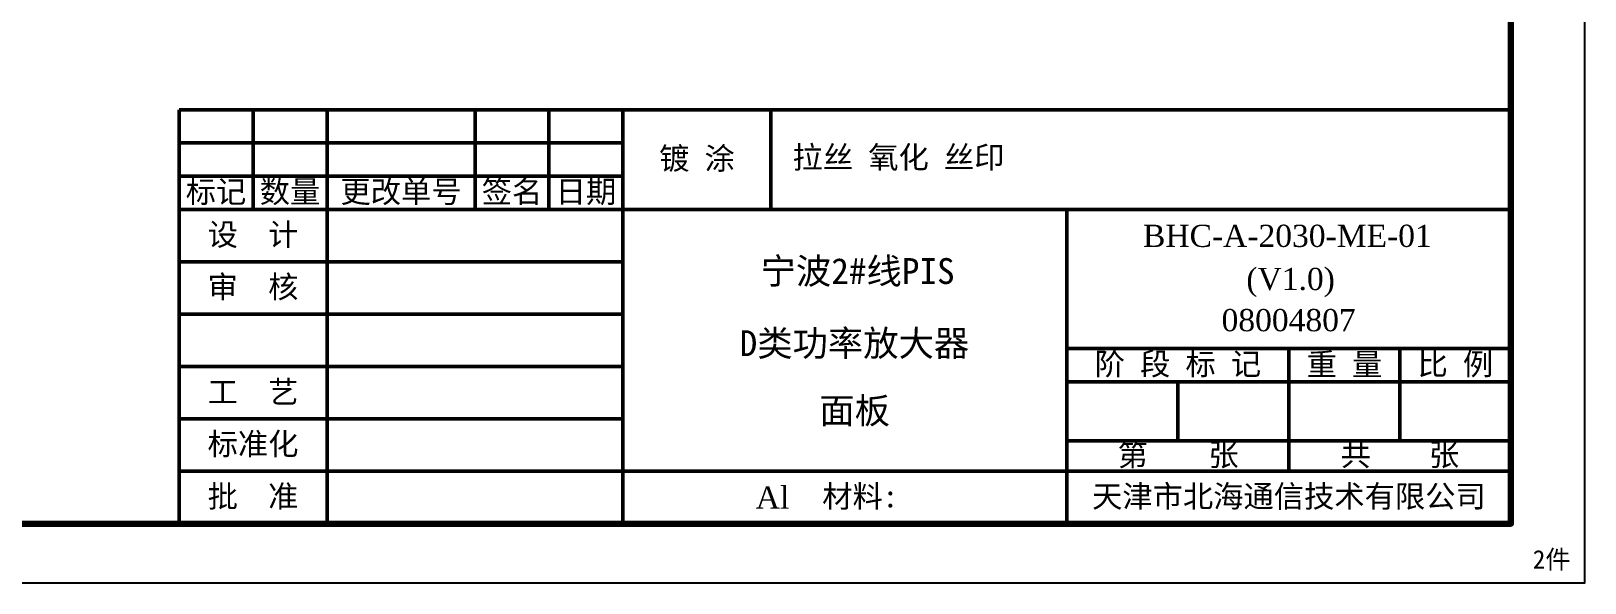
# Model space of a CAD drawing. Header units: millimetres. Extents: x -107 to 2261, y -1356 to -911.
# Drawn here: x 370.6 to 580.6, y -1208 to -1133.4 of the extents above; entities that cross this region are included whole.
import ezdxf
from ezdxf.enums import TextEntityAlignment as Align

# ---------------------------------------------------------------- set-up
doc = ezdxf.new("R2010")
doc.units = ezdxf.units.MM
for name, color, linetype, lineweight in [('AM_0', 7, 'Continuous', 50), ('AM_5', 3, 'Continuous', 25), ('AM_6', 2, 'Continuous', 35), ('AM_6 @ 1', 2, 'Continuous', 35), ('AM_8', 1, 'Continuous', 25)]:
    doc.layers.add(name, color=color, linetype=linetype, lineweight=lineweight)
doc.styles.add('fs', font='SIMFANG.TTF')
doc.styles.get("Standard").update_dxf_attribs({"font": 'ISOCP.SHX', "bigfont": 'gbcbig.shx'})
doc.styles.add('tnr', font='TIMES.TTF')

# ---------------------------------------------------------------- blocks, each defined once
blk = doc.blocks.new('BH-BORDER-A3')
at = {"lineweight": 100, "ltscale": 0.4}
blk.add_lwpolyline([(410, 8), (21, 8), (21, 289), (410, 289)], close=True, dxfattribs=at)
at = {"layer": 'AM_8', "ltscale": 0.4}
blk.add_lwpolyline([(0, 0), (420, 0), (420, 297), (0, 297)], close=True, dxfattribs=at)
at = {"layer": 'AM_6', "linetype": 'ByBlock', "ltscale": 0.4}
blk.add_attdef('TBA-2477AF-ME-00-00-00', text='', height=3, rotation=180, dxfattribs=at).set_placement((49.57, 286.31), align=Align.CENTER)
blk = doc.blocks.new('BH-TITLEBLOCK')
at = {"layer": 'AM_0', "lineweight": 50}
for p, q in [((-180, 56), (0, 56)), ((-180, 56), (-180, 0)), ((-170, 56), (-170, 42.5)), ((-160, 56), (-160, 0)), ((-140, 56), (-140, 42.5)), ((-140, 56), (-140, 42.5)), ((-140, 56), (-140, 42.5)), ((-130, 56), (-130, 42.5)), ((-130, 56), (-130, 42.5)), ((-130, 56), (-130, 42.5)), ((-120, 56), (-120, 0)), ((-100, 56), (-100, 42.5)), ((-180, 51.5), (-120, 51.5)), ((-180, 47), (-120, 47)), ((-180, 42.5), (0, 42.5)), ((-60, 42.5), (-60, 0)), ((-180, 35.42), (-120, 35.42)), ((-180, 28.34), (-120, 28.34)), ((-60, 23.7), (0, 23.7)), ((-30, 23.7), (-30, 7.1)), ((-15, 23.7), (-15, 11.2)), ((-180, 21.26), (-120, 21.26)), ((-60, 19.2), (0, 19.2)), ((-45, 19.2), (-45, 11.2)), ((-180, 14.18), (-120, 14.18)), ((-59.94, 11.2), (0, 11.2)), ((-180, 7.1), (0, 7.1))]:
    blk.add_line(p, q, dxfattribs=at)
at = {"layer": 'AM_0', "lineweight": 100, "ltscale": 0.4}
blk.add_lwpolyline([(0, 56), (0, 0), (-180, 0)], dxfattribs=at)
at = {"layer": 'AM_6', "ltscale": 0.4}
for tag, p, flags in [('D.ZN.15.DB//喷涂-RAL9004-亚光//丝印', (-97.09, 48.07), 8), ('1:1_001', (-12.64, 14.11), 14), ('1_001', (-48.46, 7.58), 14), ('1_001', (-18.46, 7.58), 14), ('AL', (-102.06, 2.06), 8)]:
    blk.add_attdef(tag, p, '', height=3, dxfattribs=dict(at, flags=flags))
at = {"layer": 'AM_6', "ltscale": 0.4, "flags": 8}
for tag, height, p in [('TBA-2477AF-ME-00-00-00', 3, (-30.22, 37.44)), ('项目名称', 3.5, (-88.29, 32.43)), ('(V1.0)', 3, (-29.77, 31.61)), ('00000000', 3, (-30.05, 26.04)), ('产品名称', 3.5, (-88.73, 22.67)), ('零件名称', 3.5, (-88.69, 13.55))]:
    blk.add_attdef(tag, text='', height=height, dxfattribs=at).set_placement(p, align=Align.CENTER)
at = {"layer": 'AM_8', "linetype": 'ByBlock', "ltscale": 0.4, "char_height": 3, "attachment_point": 5}
for s, insert, width in [('{\\fFangSong_GB2312|b0|i0|c134|p49;镀 涂}', (-110, 49.25), 20.003), ('{\\fFangSong_GB2312|b0|i0|c134|p49;标记}', (-175, 44.75), 10), ('{\\fFangSong_GB2312|b0|i0|c134|p49;数量}', (-165, 44.75), 10), ('{\\fFangSong_GB2312|b0|i0|c134|p49;更改单号}', (-150, 44.75), 20), ('{\\fFangSong_GB2312|b0|i0|c134|p49;签名}', (-135, 44.75), 9.9978), ('{\\fFangSong_GB2312|b0|i0|c134|p49;日期}', (-125, 44.75), 10.0022), ('{\\fFangSong_GB2312|b0|i0|c134|p49;设  计}', (-170, 38.96), 20), ('{\\fFangSong_GB2312|b0|i0|c134|p49;审  核}', (-170, 31.88), 20), ('{\\fFangSong_GB2312|b0|i0|c134|p49;阶 段 标 记}', (-45, 21.45), 30), ('{\\fFangSong_GB2312|b0|i0|c134|p49;重 量}', (-22.5, 21.45), 15), ('{\\fFangSong_GB2312|b0|i0|c134|p49;比 例}', (-7.5, 21.45), 15), ('{\\fFangSong_GB2312|b0|i0|c134|p49;工  艺}', (-170, 17.72), 20), ('{\\fFangSong_GB2312|b0|i0|c134|p49;标准化}', (-170, 10.64), 20), ('{\\fFangSong_GB2312|b0|i0|c134|p49;第    张}', (-44.97, 9.15), 29.9401), ('{\\fFangSong_GB2312|b0|i0|c134|p49;共   } {\\fFangSong_GB2312|b0|i0|c134|p49;张}', (-15, 9.17), 30), ('{\\fFangSong_GB2312|b0|i0|c134|p49;批  准}', (-170, 3.55), 20), ('{\\fFangSong_GB2312|b0|i0|c134|p49;  材料:}', (-90, 3.55), 60), ('{\\fFangSong_GB2312|b0|i0|c134|p49;天津市北海通信技术有限公司}', (-30, 3.55), 60)]:
    blk.add_mtext(s, dxfattribs=dict(at, insert=insert, width=width))
blk = doc.blocks.new('*U304')
at = {"layer": 'AM_5', "lineweight": 0}
ref = blk.add_blockref('BH-TITLEBLOCK', (570.56, -1200), dxfattribs=at)
ref.add_attrib('AL', 'Al', (468.5, -1197.94), dxfattribs={"layer": 'AM_6 @ 1', "ltscale": 0.4, "height": 3, "style": 'tnr'})
ref.add_attrib('D.ZN.15.DB//喷涂-RAL9004-亚光//丝印', '拉丝 氧化 丝印', (473.48, -1151.93), dxfattribs={"layer": 'AM_6 @ 1', "ltscale": 0.4, "height": 3, "style": 'fs'})
ref.add_attrib('TBA-2477AF-ME-00-00-00', 'BHC-A-2030-ME-01', dxfattribs={"layer": 'AM_6 @ 1', "ltscale": 0.4, "height": 3, "style": 'tnr'}).set_placement((540.35, -1162.56), align=Align.CENTER)
ref.add_attrib('(V1.0)', '(V1.0)', dxfattribs={"layer": 'AM_6 @ 1', "ltscale": 0.4, "height": 3, "style": 'tnr'}).set_placement((540.79, -1168.39), align=Align.CENTER)
ref.add_attrib('00000000', '08004807', dxfattribs={"layer": 'AM_6 @ 1', "ltscale": 0.4, "height": 3, "style": 'tnr'}).set_placement((540.52, -1173.96), align=Align.CENTER)
ref.add_attrib('产品名称', 'D类功率放大器', dxfattribs={"layer": 'AM_6 @ 1', "ltscale": 0.4, "height": 3.5, "style": 'fs'}).set_placement((481.84, -1177.33), align=Align.CENTER)
ref.add_attrib('零件名称', '面板', dxfattribs={"layer": 'AM_6 @ 1', "ltscale": 0.4, "height": 3.5, "style": 'fs'}).set_placement((481.87, -1186.45), align=Align.CENTER)
ref.add_attrib('项目名称', '宁波2#线PIS', dxfattribs={"layer": 'AM_6 @ 1', "ltscale": 0.4, "height": 3.5, "style": 'fs'}).set_placement((482.27, -1167.57), align=Align.CENTER)

msp = doc.modelspace()

# ---------------------------------------------------------------- block references
at = {"layer": 'AM_5', "lineweight": 0}
msp.add_blockref('BH-BORDER-A3', (160.564, -1208.001), dxfattribs=at)
at = {"layer": 'AM_6'}
msp.add_blockref('*U304', (0, 0), dxfattribs=at)

# ---------------------------------------------------------------- texts
at = {"layer": 'AM_6 @ 1', "color": 2, "style": 'fs'}
msp.add_text('2件', height=2.5, dxfattribs=at).set_placement((573.515, -1206.063))

doc.saveas('drawing.dxf')
